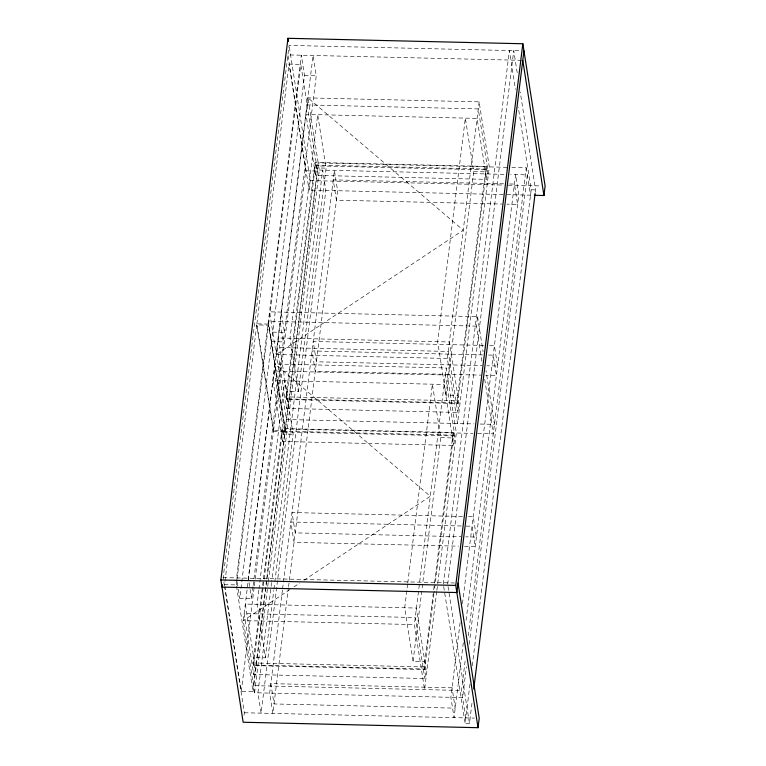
<?xml version="1.0" encoding="UTF-8"?>
<svg xmlns="http://www.w3.org/2000/svg" width="766" height="766" viewBox="0 0 766 766"><rect width="100%" height="100%" fill="white"/><g stroke="black" fill="none" stroke-linecap="round" stroke-linejoin="round"><path stroke-width="0.57" stroke-dasharray="3.83 2.87" d="M224.457 585.837L223.165 577.602L289.079 45.414L520.373 50.786M266.98 578.962L285.201 431.9L268.483 325.196L256.744 324.918L224.572 584.649L236.321 584.927L253.029 691.631L241.29 691.353L224.945 586.995M256.878 323.836L289.041 64.105L300.789 64.382L317.497 171.086L285.335 430.818L273.586 430.54L256.878 323.836L268.617 324.114L285.335 430.818M236.321 584.927L236.905 580.178M237.058 579L268.483 325.196M268.617 324.114L300.789 64.382M252.981 586.66L251.516 598.514L239.777 598.246L304.514 75.528L301.325 55.2L236.589 577.918L237.125 581.308M436.888 590.28L456.364 433.001L446.176 367.958L275.051 363.984L243.272 620.604L254.571 692.751L462.607 697.587L466.417 666.765M447.354 358.478L276.229 354.505L308.009 97.885L479.133 101.859L489.321 166.902L457.541 423.521L447.354 358.478L479.133 101.859M253.134 585.473L316.253 75.805L313.074 55.478L248.337 578.186L248.864 581.576M241.29 691.353L254.207 586.986M254.36 585.798L273.452 431.622L256.744 324.918M273.586 430.54L305.758 170.808L289.041 64.105M258.822 590.155L257.06 604.355L265.438 657.803L253.69 657.534M258.965 588.977L284.751 380.779L293.119 434.226L274.812 582.093M244.038 715.138L244.335 712.763L224.639 587.005M503.281 194.564L309.071 190.054L310.249 180.575L289.079 45.414M433.939 593.794L424.555 669.57L253.431 665.587L253.019 662.944L282.051 428.539L453.175 432.512L453.587 435.155L434.083 592.616M285.977 396.855L315.008 162.44L486.132 166.423L486.544 169.066L457.513 403.471L286.388 399.498L285.977 396.855L457.101 400.829L457.513 403.471M253.431 665.587L263.992 580.35M264.136 579.163L282.462 431.181L282.051 428.539M286.388 399.498L315.42 165.083L315.008 162.44M253.699 674.53L254.867 665.051L245.321 604.077L416.445 608.051L425.992 669.024L424.814 678.504L253.699 674.53L244.143 613.556L415.268 617.53L424.814 678.504M282.558 441.475L283.736 431.995L274.18 371.022L445.305 374.995L454.851 435.969L453.683 445.448L282.558 441.475L273.012 380.501L444.136 384.475L453.683 445.448M286.647 408.431L287.825 398.952L278.278 337.978L449.403 341.962L458.949 402.935L457.771 412.414L286.647 408.431L277.101 347.458L448.225 351.441L457.771 412.414M315.515 175.376L316.684 165.896L487.808 169.88L486.64 179.359L315.515 175.376L305.969 114.412L477.084 118.385L486.64 179.359M253.029 691.631L266.836 580.149M254.571 692.751L268.224 582.514M268.368 581.337L319.307 170.042L308.009 97.885L463.239 230.173L276.229 354.505M271.576 582.6L257.931 692.828L261.11 713.156L325.847 190.437L322.668 170.119L271.729 581.413M265.438 657.803L273.788 590.375M273.931 589.198L274.668 583.28M298.386 391.704L326.077 168.137L317.708 114.68L290.017 338.256L298.386 391.704L286.647 391.436M282.443 589.983L269.67 693.106L272.859 713.424L288.418 587.79M282.587 588.795L334.407 170.387L337.595 190.715L288.562 586.603M407.627 584.123L404.697 607.783L413.065 661.23L424.814 661.508M407.78 582.936L432.388 384.206L440.756 437.664L421.855 590.26M436.735 591.457L424.584 689.611L414.396 624.577L446.176 367.958M413.065 661.23L421.712 591.438M446.023 395.141L473.714 171.565L465.345 118.108L437.654 341.684L446.023 395.141L457.771 395.409M424.555 669.57L424.144 666.927L453.175 432.512M457.101 400.829L486.132 166.423M443.313 584.104L509.39 50.556L515.489 89.488M481.9 361.265L476.404 326.134L477.572 316.655L269.546 311.819L286.417 419.538L474.125 423.904M447.679 584.209L513.756 50.661L517.452 74.254M460.107 622.634L450.858 697.309L454.046 717.637L463.44 641.774M462.453 603.675L515.595 174.6L518.783 194.918L465.785 622.815M465.785 717.905L461.486 690.472L465.45 658.473M468.246 635.943L526.223 167.754L511.88 167.428M469.213 644.244L527.343 174.868L510.606 174.485M471.971 703.274L469.481 723.43L465.115 723.324L470.046 683.54M472.249 665.759L531.192 189.776L518.256 107.192M535.262 192.247L535.558 189.882L520.219 91.949M290.027 589.514L243.272 620.604L414.396 624.577M294.01 586.871L299.975 582.907M303.958 580.255L430.291 496.263L275.051 363.984M521.589 60.322L287.901 54.893L309.071 190.054M304.514 75.528L316.253 75.805M307.137 104.932L478.262 108.906L487.808 169.88M507.102 167.314L318.196 162.928L253.46 685.637L461.486 690.472M315.42 165.083L486.544 169.066M314.338 167.859L326.077 168.137M473.714 171.565L485.462 171.833M319.307 170.042L504.871 174.351M305.758 170.808L317.497 171.086M503.693 183.83L333.239 179.866L336.418 200.194L502.113 204.043M509.658 183.964L514.426 184.079L517.605 204.398L506.881 204.149M310.249 180.575L503.386 185.056M508.155 185.171L541.543 185.946M531.192 189.776L535.558 189.882M506.987 194.65L533.213 195.253M476.404 326.134L268.368 321.299L285.239 429.017L472.948 433.384M272.725 332.147L284.473 332.415L281.285 312.097M483.681 345.428L313.217 341.464L316.406 361.791L482.092 365.641M489.637 345.562L494.405 345.677L497.594 366.004L486.86 365.755M271.557 341.626L283.296 341.895L280.117 321.576M482.503 354.907L312.049 350.943L315.228 371.271L480.924 375.12M488.469 355.041L493.237 355.156L496.416 375.484L485.692 375.235M287.825 398.952L458.949 402.935M480.1 424.038L494.443 424.374L486.008 370.514M477.725 433.489L493.275 433.853L484.466 377.657M282.462 431.181L453.587 435.155M273.452 431.622L285.201 431.9M283.736 431.995L454.851 435.969M281.381 433.958L293.119 434.226M440.756 437.664L452.505 437.932M462.492 516.504L292.038 512.54L295.216 532.868L460.912 536.717M468.457 516.648L473.225 516.753L476.404 537.081L465.68 536.832M461.324 525.983L290.86 522.019L294.039 542.347L458.547 546.168M466.092 526.098L472.048 526.232L475.226 546.56L464.502 546.311M223.165 577.602L454.468 582.983M253.019 662.944L424.144 666.927M254.867 665.051L425.992 669.024M244.335 712.763L474.441 718.106M526.223 167.754L530.522 195.196M477.572 316.655L483.078 351.785M448.043 586.565L469.481 723.43M443.686 586.459L465.115 723.324M249.046 582.706L251.516 598.514M237.297 582.438L238.178 588.077M238.36 589.207L239.777 598.246M452.036 687.83L270.848 683.626L274.027 703.944L455.215 708.157L452.036 687.83"/><path stroke-width="1.15" d="M458.039 583.06L479.21 718.221L478.032 727.7L243.157 722.242L220.886 579.967L287.968 38.3L522.843 43.758L545.114 186.033L543.946 195.512L534.409 195.282M222.293 584.717L221.996 587.082L456.871 592.539L523.954 50.872M478.032 727.7L455.751 585.425L522.843 43.758M473.733 689.046L535.118 193.434M220.886 579.967L455.751 585.425M522.776 60.351L543.946 195.512M287.968 38.3L288.447 41.345"/></g></svg>
